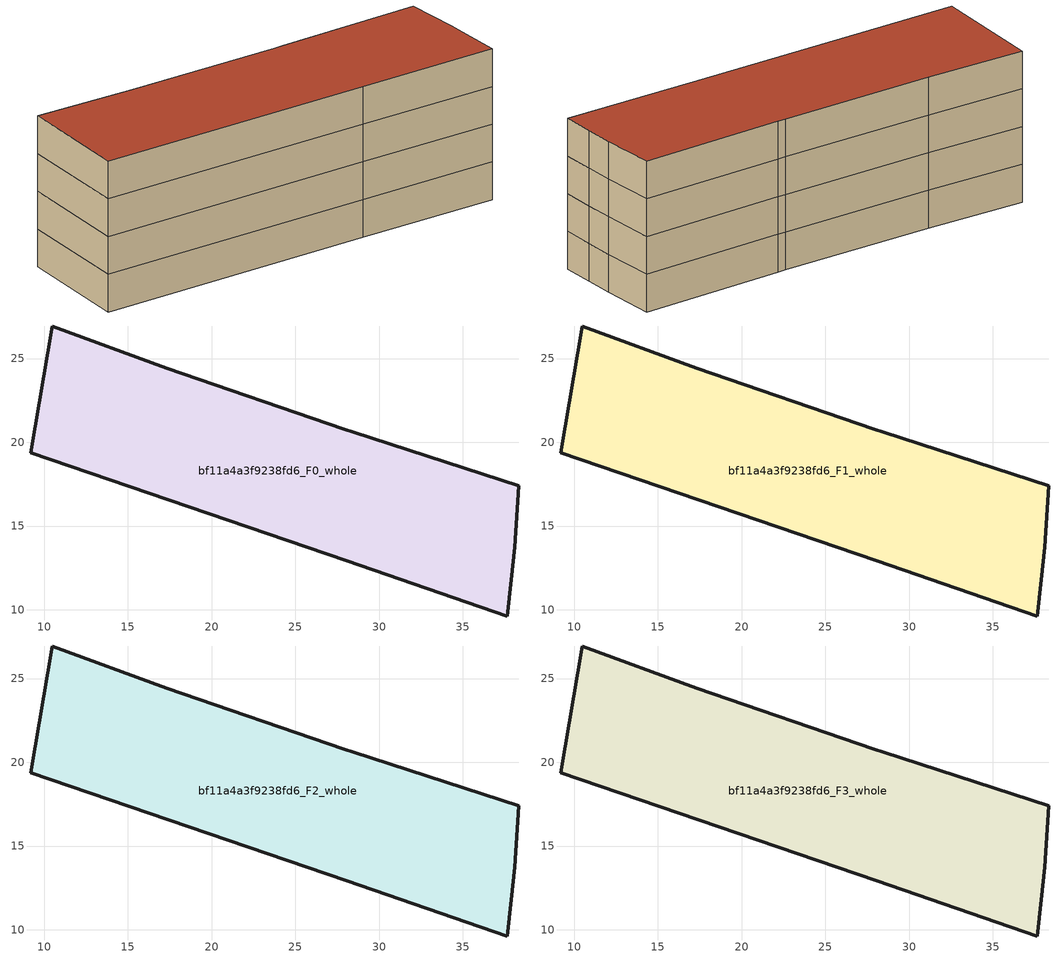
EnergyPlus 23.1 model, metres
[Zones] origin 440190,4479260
bf11a4a3f9238fd6_F0_whole
 floor ground (EU_floor_Construction): 38.32,17.4 38.1,13.75 37.89,11.8 37.64,9.63 28.07,12.93 9.21,19.38 10.49,26.94 17.31,24.43 27.9,20.79 28.47,20.59 z0
 wall outside (EU_wall_Construction): 37.64,9.63 37.89,11.8 38.1,13.75 38.32,17.4 28.47,20.59 27.9,20.79 17.31,24.43 10.49,26.94 9.21,19.38 28.07,12.93 37.64,9.63 z0:3
bf11a4a3f9238fd6_F1_whole
 floor to bf11a4a3f9238fd6_F0_whole (EU_floor_Construction): 38.32,17.4 38.1,13.75 37.89,11.8 37.64,9.63 28.07,12.93 9.21,19.38 10.49,26.94 17.31,24.43 27.9,20.79 28.47,20.59 z3
 wall outside (EU_wall_Construction): 37.64,9.63 37.89,11.8 38.1,13.75 38.32,17.4 28.47,20.59 27.9,20.79 17.31,24.43 10.49,26.94 9.21,19.38 28.07,12.93 37.64,9.63 z3:6
bf11a4a3f9238fd6_F2_whole
 floor to bf11a4a3f9238fd6_F1_whole (EU_floor_Construction): 38.32,17.4 38.1,13.75 37.89,11.8 37.64,9.63 28.07,12.93 9.21,19.38 10.49,26.94 17.31,24.43 27.9,20.79 28.47,20.59 z6
 wall outside (EU_wall_Construction): 37.64,9.63 37.89,11.8 38.1,13.75 38.32,17.4 28.47,20.59 27.9,20.79 17.31,24.43 10.49,26.94 9.21,19.38 28.07,12.93 37.64,9.63 z6:9
bf11a4a3f9238fd6_F3_whole
 floor to bf11a4a3f9238fd6_F2_whole (EU_floor_Construction): 38.32,17.4 38.1,13.75 37.89,11.8 37.64,9.63 28.07,12.93 9.21,19.38 10.49,26.94 17.31,24.43 27.9,20.79 28.47,20.59 z9
 wall outside (EU_wall_Construction): 37.64,9.63 37.89,11.8 38.1,13.75 38.32,17.4 28.47,20.59 27.9,20.79 17.31,24.43 10.49,26.94 9.21,19.38 28.07,12.93 37.64,9.63 z9:12
 roof outside (EU_roof_Construction): 37.64,9.63 37.89,11.8 38.1,13.75 38.32,17.4 28.47,20.59 27.9,20.79 17.31,24.43 10.49,26.94 9.21,19.38 28.07,12.93 z12
[Building]
EU S2 Campaign: North Axis=0; Terrain=City; Solar Distribution=FullExterior
[Site:Location]
Madrid: Latitude=40.5; Longitude=-3.5; Time Zone=1; Elevation=609
[SizingPeriod:WeatherFileDays]
AnnualSizingPeriod: Begin Month=1; Begin Day of Month=1; End Month=12; End Day of Month=31; Day of Week for Start Day=Monday; Use Weather File Daylight Saving Period=No; Use Weather File Rain and Snow Indicators=No
[MATERIAL]
EU_InternalMass_Material: Roughness=MediumRough; Thickness=0.1; Conductivity=1; Density=1800; Specific Heat=900; Thermal Absorptance=0.9; Solar Absorptance=0.7; Visible Absorptance=0.7
[MATERIAL:NOMASS] Roughness=MediumRough; Thermal Absorptance=0.9; Solar Absorptance=0.7; Visible Absorptance=0.7
Name | Thermal Resistance
EU_wall_NoMass | 1.60022
EU_roof_NoMass | 1.57597
EU_floor_NoMass | 0.470652
[CONSTRUCTION]
EU_wall_Construction: EU_wall_NoMass
EU_roof_Construction: EU_roof_NoMass
EU_floor_Construction: EU_floor_NoMass
EU_InternalMass_Construction: EU_InternalMass_Material
[ZONE] Type=1; Multiplier=1; Ceiling Height=autocalculate; Volume=665.458; Floor Area=autocalculate; Part of Total Floor Area=Yes
bf11a4a3f9238fd6_F0_whole; bf11a4a3f9238fd6_F1_whole; bf11a4a3f9238fd6_F2_whole; bf11a4a3f9238fd6_F3_whole
[INTERNALMASS] Construction=EU_InternalMass_Construction; Surface Area=221.819
Name | Zone or ZoneList
bf11a4a3f9238fd6_F0_whole_EU_InternalMass | bf11a4a3f9238fd6_F0_whole
bf11a4a3f9238fd6_F1_whole_EU_InternalMass | bf11a4a3f9238fd6_F1_whole
bf11a4a3f9238fd6_F2_whole_EU_InternalMass | bf11a4a3f9238fd6_F2_whole
bf11a4a3f9238fd6_F3_whole_EU_InternalMass | bf11a4a3f9238fd6_F3_whole
[OTHEREQUIPMENT] Fuel Type=Electricity; Design Level Calculation Method=Watts/Area; Power per Zone Floor Area=1; Fraction Latent=0; Fraction Radiant=0; Fraction Lost=0; Carbon Dioxide Generation Rate=0; EndUse Subcategory=EU_Step8_InternalGains
Name | Zone or ZoneList or Space or SpaceList | Schedule
EU_Step8_InternalGain_bf11a4a3f9238fd6_F0_whole_f000 | bf11a4a3f9238fd6_F0_whole | EU_Step8_GainSchedule_bf11a4a3f9238fd6_F0_whole_f000
EU_Step8_InternalGain_bf11a4a3f9238fd6_F1_whole_f000 | bf11a4a3f9238fd6_F1_whole | EU_Step8_GainSchedule_bf11a4a3f9238fd6_F1_whole_f000
EU_Step8_InternalGain_bf11a4a3f9238fd6_F2_whole_f000 | bf11a4a3f9238fd6_F2_whole | EU_Step8_GainSchedule_bf11a4a3f9238fd6_F2_whole_f000
EU_Step8_InternalGain_bf11a4a3f9238fd6_F3_whole_f000 | bf11a4a3f9238fd6_F3_whole | EU_Step8_GainSchedule_bf11a4a3f9238fd6_F3_whole_f000
[ZONEVENTILATION:DESIGNFLOWRATE] Schedule=EU_AlwaysOn; Design Flow Rate Calculation Method=AirChanges/Hour; Air Changes per Hour=0.480704; Ventilation Type=Natural; Fan Pressure Rise=0; Fan Total Efficiency=1; Constant Term Coefficient=1; Temperature Term Coefficient=0; Velocity Term Coefficient=0; Velocity Squared Term Coefficient=0; Minimum Indoor Temperature=-100; Maximum Indoor Temperature=100; Delta Temperature=-100; Minimum Outdoor Temperature=-100; Maximum Outdoor Temperature=100; Maximum Wind Speed=40
Name | Zone or ZoneList or Space or SpaceList
EU_ConstantAir_bf11a4a3f9238fd6_F0_whole | bf11a4a3f9238fd6_F0_whole
EU_ConstantAir_bf11a4a3f9238fd6_F1_whole | bf11a4a3f9238fd6_F1_whole
EU_ConstantAir_bf11a4a3f9238fd6_F2_whole | bf11a4a3f9238fd6_F2_whole
EU_ConstantAir_bf11a4a3f9238fd6_F3_whole | bf11a4a3f9238fd6_F3_whole
[HVACTEMPLATE:THERMOSTAT] Constant Heating Setpoint=20; Constant Cooling Setpoint=50
EU_HeatOnly_bf11a4a3f9238fd6_F0_whole; EU_HeatOnly_bf11a4a3f9238fd6_F1_whole; EU_HeatOnly_bf11a4a3f9238fd6_F2_whole; EU_HeatOnly_bf11a4a3f9238fd6_F3_whole
[HVACTEMPLATE:ZONE:IDEALLOADSAIRSYSTEM] System Availability Schedule=EU_AlwaysOn; Maximum Heating Supply Air Temperature=50; Minimum Cooling Supply Air Temperature=13; Maximum Heating Supply Air Humidity Ratio=0.0156; Minimum Cooling Supply Air Humidity Ratio=0.0077; Heating Limit=NoLimit; Cooling Limit=NoLimit; Heating Availability Schedule=EU_AlwaysOn; Cooling Availability Schedule=EU_CoolingOff; Dehumidification Control Type=ConstantSensibleHeatRatio; Cooling Sensible Heat Ratio=0.7; Dehumidification Setpoint=60; Humidification Control Type=None; Humidification Setpoint=30; Outdoor Air Method=None; Outdoor Air Flow Rate per Person=0.00944; Outdoor Air Flow Rate per Zone Floor Area=0; Outdoor Air Flow Rate per Zone=0; Demand Controlled Ventilation Type=None; Outdoor Air Economizer Type=NoEconomizer; Heat Recovery Type=None; Sensible Heat Recovery Effectiveness=0.7; Latent Heat Recovery Effectiveness=0.65
Name | Template Thermostat
bf11a4a3f9238fd6_F0_whole | EU_HeatOnly_bf11a4a3f9238fd6_F0_whole
bf11a4a3f9238fd6_F1_whole | EU_HeatOnly_bf11a4a3f9238fd6_F1_whole
bf11a4a3f9238fd6_F2_whole | EU_HeatOnly_bf11a4a3f9238fd6_F2_whole
bf11a4a3f9238fd6_F3_whole | EU_HeatOnly_bf11a4a3f9238fd6_F3_whole
[SIZING:ZONE] Zone Cooling Design Supply Air Temperature Input Method=SupplyAirTemperature; Zone Cooling Design Supply Air Temperature=13; Zone Heating Design Supply Air Temperature Input Method=SupplyAirTemperature; Zone Heating Design Supply Air Temperature=50; Zone Cooling Design Supply Air Humidity Ratio=0.008; Zone Heating Design Supply Air Humidity Ratio=0.008; Cooling Design Air Flow Method=DesignDay; Cooling Design Air Flow Rate=0; Cooling Minimum Air Flow per Zone Floor Area=0.000762; Cooling Minimum Air Flow=0; Cooling Minimum Air Flow Fraction=0.2; Heating Design Air Flow Method=DesignDay; Heating Design Air Flow Rate=0; Heating Maximum Air Flow per Zone Floor Area=0.002032; Heating Maximum Air Flow=0.141576; Heating Maximum Air Flow Fraction=0.3; Account for Dedicated Outdoor Air System=No; Dedicated Outdoor Air System Control Strategy=NeutralSupplyAir; Dedicated Outdoor Air Low Setpoint Temperature for Design=autosize; Dedicated Outdoor Air High Setpoint Temperature for Design=autosize; Zone Load Sizing Method=Sensible Load Only No Latent Load; Zone Latent Cooling Design Supply Air Humidity Ratio Input Method=HumidityRatioDifference; Zone Cooling Design Supply Air Humidity Ratio Difference=0.005; Zone Latent Heating Design Supply Air Humidity Ratio Input Method=HumidityRatioDifference; Zone Humidification Design Supply Air Humidity Ratio Difference=0.005
bf11a4a3f9238fd6_F0_whole; bf11a4a3f9238fd6_F1_whole; bf11a4a3f9238fd6_F2_whole; bf11a4a3f9238fd6_F3_whole
[SCHEDULE:CONSTANT]
Name | Hourly Value
EU_AlwaysOn | 1
EU_CoolingOff | 0
[SCHEDULE:FILE] Column Number=1; Rows to Skip at Top=0; Number of Hours of Data=8760; Column Separator=Comma; Interpolate to Timestep=No; Minutes per Item=60; Adjust Schedule for Daylight Savings=Yes
Name | File
EU_Step8_GainSchedule_bf11a4a3f9238fd6_F0_whole_f000 | C:\Users\o_iseri\Desktop\OpenUBEM\openubem\outputs\eu_evidence\EU-11\ES-MAD-BERRUGUETE\idfs\bf11a4a3f9238fd6\bf11a4a3f9238fd6_F0_whole_f000_gain.csv
EU_Step8_GainSchedule_bf11a4a3f9238fd6_F1_whole_f000 | C:\Users\o_iseri\Desktop\OpenUBEM\openubem\outputs\eu_evidence\EU-11\ES-MAD-BERRUGUETE\idfs\bf11a4a3f9238fd6\bf11a4a3f9238fd6_F1_whole_f000_gain.csv
EU_Step8_GainSchedule_bf11a4a3f9238fd6_F2_whole_f000 | C:\Users\o_iseri\Desktop\OpenUBEM\openubem\outputs\eu_evidence\EU-11\ES-MAD-BERRUGUETE\idfs\bf11a4a3f9238fd6\bf11a4a3f9238fd6_F2_whole_f000_gain.csv
EU_Step8_GainSchedule_bf11a4a3f9238fd6_F3_whole_f000 | C:\Users\o_iseri\Desktop\OpenUBEM\openubem\outputs\eu_evidence\EU-11\ES-MAD-BERRUGUETE\idfs\bf11a4a3f9238fd6\bf11a4a3f9238fd6_F3_whole_f000_gain.csv
